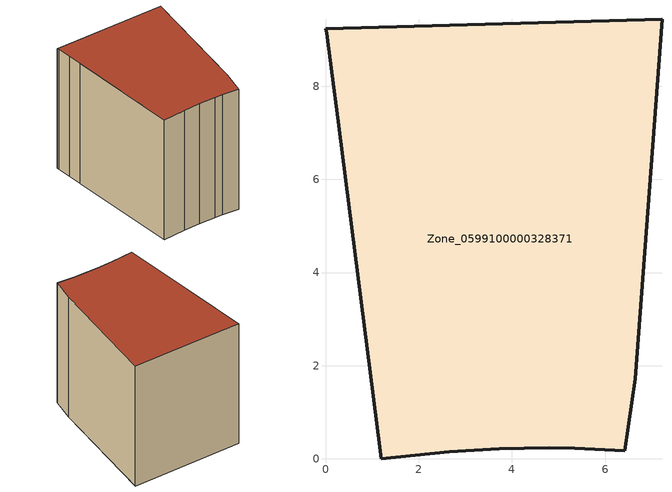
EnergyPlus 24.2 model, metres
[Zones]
Zone_0599100000328371
 floor ground (C_G): 6.65,1.72 6.42,0.18 5.34,0.23 4.81,0.24 3.73,0.22 2.65,0.15 1.2,0 0.26,7.32 0.15,8.22 0.03,9.13 0,9.23 7.22,9.44 z0
 wall outside (C_F): 0.03,9.13 0.15,8.22 0.26,7.32 1.2,0 2.65,0.15 3.73,0.22 4.81,0.24 5.34,0.23 6.42,0.18 6.65,1.72 7.22,9.44 0,9.23 0.03,9.13 z0:8.43
 roof outside (C_R): 4.81,0.24 5.34,0.23 6.42,0.18 6.65,1.72 7.22,9.44 0,9.23 0.03,9.13 0.15,8.22 0.26,7.32 1.2,0 2.65,0.15 3.73,0.22 z8.43
[BUILDING]
Pand.0599100000328371: North Axis=0; Terrain=City; Loads Convergence Tolerance Value=0.04; Temperature Convergence Tolerance Value=0.4; Solar Distribution=FullExterior; Maximum Number of Warmup Days=25; Minimum Number of Warmup Days=1
[Site:Location]
Rotterdam.The.Hague.AP_ZH_NLD Design_Conditions: Latitude=51.96; Longitude=4.45; Time Zone=1; Elevation=-4.5
[SITE:GROUNDTEMPERATURE:BUILDINGSURFACE]
18, 18, 18, 18, 18, 18, 18, 18, 18, 18, 18, 18
[MATERIAL] Thermal Absorptance=0.9; Solar Absorptance=0.7; Visible Absorptance=0.7
Name | Roughness | Thickness | Conductivity | Density | Specific Heat
G.TC.1992-2005 | MediumSmooth | 0.15 | 0.06 | 540 | 1210
F.TC.1992-2005 | Rough | 0.3 | 0.12 | 1920 | 840
R.TC.1992-2005 | MediumRough | 0.2 | 0.08 | 1500 | 1000
[CONSTRUCTION]
C_G: G.TC.1992-2005
C_F: F.TC.1992-2005
C_R: R.TC.1992-2005
[ZONE]
Zone_0599100000328371: Type=1; Multiplier=1; Ceiling Height=Autocalculate; Volume=Autocalculate; Floor Area=autocalculate; Part of Total Floor Area=Yes
[ZONEINFILTRATION:DESIGNFLOWRATE]
Infil_Zone_0599100000328371: Zone or ZoneList or Space or SpaceList=Zone_0599100000328371; Schedule=AlwaysOn; Design Flow Rate Calculation Method=Flow/Area; Flow Rate per Floor Area=0.0015; Constant Term Coefficient=1; Temperature Term Coefficient=0; Velocity Term Coefficient=0; Velocity Squared Term Coefficient=0
[HVACTEMPLATE:ZONE:IDEALLOADSAIRSYSTEM]
Zone_0599100000328371: Maximum Heating Supply Air Temperature=50; Minimum Cooling Supply Air Temperature=13; Maximum Heating Supply Air Humidity Ratio=0.0156; Minimum Cooling Supply Air Humidity Ratio=0.0077; Heating Limit=NoLimit; Cooling Limit=NoLimit; Dehumidification Control Type=ConstantSensibleHeatRatio; Cooling Sensible Heat Ratio=0.7; Dehumidification Setpoint=60; Humidification Control Type=None; Humidification Setpoint=30; Outdoor Air Method=None; Outdoor Air Flow Rate per Person=0.00944; Outdoor Air Flow Rate per Zone Floor Area=0; Outdoor Air Flow Rate per Zone=0; Demand Controlled Ventilation Type=None; Outdoor Air Economizer Type=NoEconomizer; Heat Recovery Type=None; Sensible Heat Recovery Effectiveness=0.7; Latent Heat Recovery Effectiveness=0.65
[ZONECONTROL:THERMOSTAT]
ThermostatControl_Zone_0599100000328371: Zone or ZoneList=Zone_0599100000328371; Control Type Schedule=DualSetpointControlType; Control 1=Thermostat_Zone_0599100000328371; Temperature Difference Between Cutout And Setpoint=0
[THERMOSTATSETPOINT:DUALSETPOINT]
Thermostat_Zone_0599100000328371: Heating Setpoint Temperature Schedule=HeatingSetpoint_Zone_0599100000328371; Cooling Setpoint Temperature Schedule=CoolingSetpoint_Zone_0599100000328371
[SCHEDULE:COMPACT]
HeatingSetpoint_Zone_0599100000328371: Through: 12/31, For: AllDays, Until: 24:00, 21
CoolingSetpoint_Zone_0599100000328371: Through: 12/31, For: AllDays, Until: 24:00, 24
DualSetpointControlType: Through: 12/31, For: AllDays, Until: 24:00, 4
AlwaysOn: Through: 12/31, For: AllDays, Until: 24:00, 1
